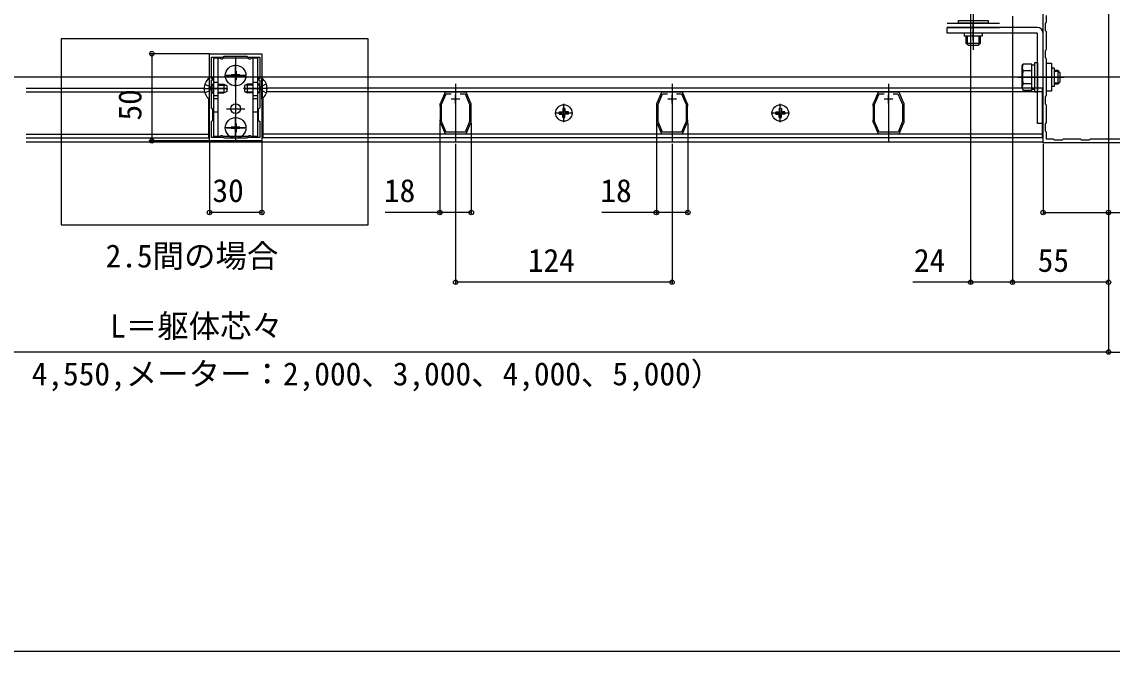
# Model space of a CAD drawing. Units: millimetres, scale not verified. Extents: x -1050 to 1050, y -1573 to 1566.
# Drawn here: x 53 to 677, y -1573 to -1213 of the extents above; entities that cross this region are included whole.
import ezdxf
from ezdxf.enums import TextEntityAlignment as Align

# ---------------------------------------------------------------- set-up
doc = ezdxf.new("R2010")
doc.units = ezdxf.units.MM
doc.header["$LTSCALE"] = 5
for name, color, linetype in [('0-1_TABLE1', 7, 'Continuous'), ('0-3_YKK_11', 7, 'Continuous'), ('0-5_YKK_12', 2, 'Continuous'), ('0-6_YKK_13', 4, 'Continuous'), ('0-8_YKK_D', 6, 'Continuous'), ('0-9_YKK_ZWAK', 7, 'Continuous')]:
    doc.layers.add(name, color=color, linetype=linetype)
doc.styles.add('ＭＳ ゴシック', font='')
doc.styles.get('ＭＳ ゴシック').set_extended_font_data('MS Gothic')

msp = doc.modelspace()

# ---------------------------------------------------------------- linework, layer by layer
at = {"layer": '0-3_YKK_11'}
for p, q in [((301, -1259.4), (301, -1254.4)), ((425, -1259.4), (425, -1254.4)), ((549, -1259.4), (549, -1254.4)), ((303.5, -1256.9), (298.5, -1256.9)), ((427.5, -1256.9), (422.5, -1256.9)), ((551.5, -1256.9), (546.5, -1256.9))]:
    msp.add_line(p, q, dxfattribs=at)
for points in [[(637.5, -1206.9), (712.5, -1206.9), (712.5, -1281.9), (637.5, -1281.9)], [(160, -1280.897), (160, -1230.897), (190, -1230.897), (190, -1280.897)], [(161.1, -1261.997), (161.1, -1245.897), (162, -1245.897), (162, -1245.097), (161.1, -1245.097), (161.1, -1232.897), (168, -1232.897), (168.5, -1232.397), (181.5, -1232.397), (182, -1232.897), (188.9, -1232.897), (188.9, -1245.097), (188, -1245.097), (188, -1245.897), (188.9, -1245.897), (188.9, -1261.997), (188, -1262.897), (188, -1268.897), (188.9, -1269.797), (188.9, -1278.897), (182, -1278.897), (181.5, -1279.397), (168.5, -1279.397), (168, -1278.897), (161.1, -1278.897), (161.1, -1269.797), (162, -1268.897), (162, -1262.897)]]:
    msp.add_lwpolyline(points, close=True, dxfattribs=at)
for points in [[(649, -1279.9), (648.4, -1280.5), (644.1, -1280.5), (643.5, -1279.9), (639.5, -1279.9), (639.5, -1275.9), (638.9, -1275.3), (638.9, -1271), (639.5, -1270.4), (639.5, -1260.4), (638.9, -1259.8), (638.9, -1255.5), (639.5, -1254.9), (639.5, -1233.9), (638.9, -1233.3), (638.9, -1229), (639.5, -1228.4), (639.5, -1218.4), (638.9, -1217.8), (638.9, -1213.5), (639.5, -1212.9), (639.5, -1208.9)], [(294.612, -1253.683), (294.597, -1253.838), (294.591, -1253.975), (292.512, -1258.919), (292.415, -1259.021), (292.317, -1259.124), (292.117, -1259.601)], [(303.59, -1253.9), (306.402, -1253.9), (309, -1260.082), (309, -1269.718), (306.444, -1275.8), (295.556, -1275.8), (293, -1269.719), (293, -1260.082), (295.598, -1253.9), (298.41, -1253.9)], [(306.22, -1252.907), (306.071, -1252.953), (305.943, -1253), (296.057, -1253), (295.929, -1252.953), (295.78, -1252.907)], [(309.883, -1259.601), (309.683, -1259.124), (309.585, -1259.021), (309.488, -1258.919), (307.409, -1253.975), (307.403, -1253.838), (307.388, -1253.683)], [(418.612, -1253.683), (418.597, -1253.838), (418.591, -1253.975), (416.512, -1258.919), (416.415, -1259.021), (416.317, -1259.124), (416.117, -1259.601)], [(427.59, -1253.9), (430.402, -1253.9), (433, -1260.082), (433, -1269.718), (430.444, -1275.8), (419.556, -1275.8), (417, -1269.719), (417, -1260.082), (419.598, -1253.9), (422.41, -1253.9)], [(430.22, -1252.907), (430.071, -1252.953), (429.943, -1253), (420.057, -1253), (419.929, -1252.953), (419.78, -1252.907)], [(433.883, -1259.601), (433.683, -1259.124), (433.585, -1259.021), (433.488, -1258.919), (431.409, -1253.975), (431.403, -1253.838), (431.388, -1253.683)], [(542.612, -1253.683), (542.597, -1253.838), (542.591, -1253.975), (540.512, -1258.919), (540.415, -1259.021), (540.317, -1259.124), (540.117, -1259.601)], [(551.59, -1253.9), (554.402, -1253.9), (557, -1260.082), (557, -1269.718), (554.444, -1275.8), (543.556, -1275.8), (541, -1269.719), (541, -1260.082), (543.598, -1253.9), (546.41, -1253.9)], [(554.22, -1252.907), (554.071, -1252.953), (553.943, -1253), (544.057, -1253), (543.929, -1252.953), (543.78, -1252.907)], [(557.883, -1259.601), (557.683, -1259.124), (557.585, -1259.021), (557.488, -1258.919), (555.409, -1253.975), (555.403, -1253.838), (555.388, -1253.683)], [(292, -1260.182), (292, -1260.7), (292.05, -1260.832), (292.1, -1260.965), (292.1, -1268.835), (292.05, -1268.968), (292, -1269.1), (292, -1269.618)], [(310, -1269.618), (310, -1269.1), (309.95, -1268.968), (309.9, -1268.835), (309.9, -1260.965), (309.95, -1260.832), (310, -1260.7), (310, -1260.182)], [(416, -1260.182), (416, -1260.7), (416.05, -1260.832), (416.1, -1260.965), (416.1, -1268.835), (416.05, -1268.968), (416, -1269.1), (416, -1269.618)], [(434, -1269.618), (434, -1269.1), (433.95, -1268.968), (433.9, -1268.835), (433.9, -1260.965), (433.95, -1260.832), (434, -1260.7), (434, -1260.182)], [(540, -1260.182), (540, -1260.7), (540.05, -1260.832), (540.1, -1260.965), (540.1, -1268.835), (540.05, -1268.968), (540, -1269.1), (540, -1269.618)], [(558, -1269.618), (558, -1269.1), (557.95, -1268.968), (557.9, -1268.835), (557.9, -1260.965), (557.95, -1260.832), (558, -1260.7), (558, -1260.182)], [(292.117, -1270.199), (292.317, -1270.676), (292.415, -1270.779), (292.512, -1270.881), (294.591, -1275.825), (294.597, -1275.962), (294.613, -1276.117)], [(307.388, -1276.117), (307.403, -1275.962), (307.409, -1275.825), (309.488, -1270.881), (309.585, -1270.779), (309.683, -1270.676), (309.883, -1270.199)], [(416.117, -1270.199), (416.317, -1270.676), (416.415, -1270.779), (416.512, -1270.881), (418.591, -1275.825), (418.597, -1275.962), (418.612, -1276.117)], [(431.387, -1276.117), (431.403, -1275.962), (431.409, -1275.825), (433.488, -1270.881), (433.585, -1270.779), (433.683, -1270.676), (433.883, -1270.199)], [(540.117, -1270.199), (540.317, -1270.676), (540.415, -1270.779), (540.512, -1270.881), (542.591, -1275.825), (542.597, -1275.962), (542.612, -1276.117)], [(555.387, -1276.117), (555.403, -1275.962), (555.409, -1275.825), (557.488, -1270.881), (557.585, -1270.779), (557.683, -1270.676), (557.883, -1270.199)], [(295.78, -1276.892), (295.929, -1276.847), (296.057, -1276.8)], [(296.057, -1276.8), (305.943, -1276.8), (306.071, -1276.847), (306.22, -1276.892)], [(419.78, -1276.892), (419.928, -1276.847), (420.057, -1276.8)], [(420.057, -1276.8), (429.943, -1276.8), (430.071, -1276.847), (430.22, -1276.892)], [(543.78, -1276.892), (543.928, -1276.847), (544.057, -1276.8)], [(544.057, -1276.8), (553.943, -1276.8), (554.071, -1276.847), (554.22, -1276.892)], [(685.5, -1279.9), (664.5, -1279.9), (663.9, -1280.5), (659.6, -1280.5), (659, -1279.9), (649, -1279.9)]]:
    msp.add_lwpolyline(points, dxfattribs=at)
for centre, start, end in [((295.93, -1254.4), 95.73917, 151.44408), ((306.07, -1254.4), 28.55653, 84.26086), ((419.93, -1254.4), 95.73917, 151.44408), ((430.07, -1254.4), 28.55653, 84.26086), ((543.93, -1254.4), 95.73917, 151.44408), ((554.07, -1254.4), 28.55653, 84.26086), ((293.5, -1260.182), 157.21227, 180), ((308.5, -1260.182), 359.99992, 22.78766), ((417.5, -1260.182), 157.21227, 180), ((432.5, -1260.182), 359.99992, 22.78766), ((541.5, -1260.182), 157.21227, 180), ((556.5, -1260.182), 359.99992, 22.78766), ((293.5, -1269.618), 179.99994, 202.78745), ((308.5, -1269.618), 337.21229, 0.00002), ((417.5, -1269.618), 179.99994, 202.78745), ((432.5, -1269.618), 337.21229, 0.00002), ((541.5, -1269.618), 179.99994, 202.78745), ((556.5, -1269.618), 337.21229, 0.00002), ((295.93, -1275.4), 208.55562, 264.26075), ((306.07, -1275.4), 275.73921, 331.44435), ((419.93, -1275.4), 208.55562, 264.26075), ((430.07, -1275.4), 275.73921, 331.44435), ((543.93, -1275.4), 208.55562, 264.26075), ((554.07, -1275.4), 275.73921, 331.44435)]:
    msp.add_arc(centre, 1.5, start, end, dxfattribs=at)
at = {"layer": '0-5_YKK_12'}
for p, q in [((675, -588.4), (675, -1301.9)), ((637.5, -1281.4), (637.5, -1208.4)), ((582.5, -1213.4), (612.5, -1213.4)), ((582.5, -1215.9), (612.5, -1215.9)), ((732.5, -1244.4), (-445.537, -1244.4)), ((301, -1248.2), (301, -1281.6)), ((425, -1248.2), (425, -1281.6)), ((549, -1248.2), (549, -1281.6)), ((55, -1250.7), (157.003, -1250.7)), ((55, -1252.7), (157.213, -1252.7)), ((637, -1252.7), (192.787, -1252.7)), ((637, -1250.7), (192.997, -1250.7)), ((637, -1250.7), (637, -1279.1)), ((159.5, -1256.582), (159.5, -1279.1)), ((190.5, -1256.582), (190.5, -1279.1)), ((55, -1277.1), (159.5, -1277.1)), ((55, -1279.1), (159.5, -1279.1)), ((637, -1277.1), (190.5, -1277.1)), ((637, -1279.1), (190.5, -1279.1)), ((55, -1281.4), (637.5, -1281.4))]:
    msp.add_line(p, q, dxfattribs=at)
at = {"layer": '0-6_YKK_13'}
for p, q in [((597.5, -1202.2), (597.5, -1228.7)), ((634.3, -1215.9), (582.5, -1215.9)), ((582.5, -1219.1), (582.5, -1215.9)), ((597.5, -1223.4), (597.5, -1213.4)), ((634, -1219.1), (582.5, -1219.1)), ((592.3, -1219.1), (592.3, -1220.9)), ((593.5, -1225), (593.5, -1220.9)), ((594.148, -1225.648), (594.148, -1220.9)), ((600.852, -1225.648), (600.852, -1220.9)), ((601.5, -1220.9), (601.5, -1225)), ((634.3, -1270.9), (634.3, -1219.4)), ((637.5, -1270.9), (637.5, -1219.1)), ((601.5, -1225), (593.5, -1225)), ((594.7, -1226.2), (593.5, -1225)), ((600.3, -1226.2), (594.7, -1226.2)), ((600.3, -1226.2), (601.5, -1225)), ((166.134, -1233.403), (162.5, -1233.403)), ((162.5, -1278.403), (162.5, -1233.403)), ((165, -1278.403), (165, -1233.403)), ((182.134, -1233.403), (167.866, -1233.403)), ((175, -1232.203), (175, -1281.403)), ((187.5, -1233.403), (183.866, -1233.403)), ((185, -1278.403), (185, -1233.403)), ((187.5, -1233.403), (187.5, -1278.403)), ((175.35, -1240.904), (174.65, -1240.904)), ((174.65, -1240.904), (174.65, -1242.554)), ((175, -1249.704), (175, -1237.104)), ((175.35, -1240.904), (175.35, -1242.554)), ((625.6, -1237.9), (626.181, -1236.894)), ((625.6, -1250.9), (625.6, -1237.9)), ((631.1, -1236.894), (626.181, -1236.894)), ((631.1, -1240.647), (626.181, -1240.647)), ((631.1, -1251.906), (631.1, -1236.894)), ((631.1, -1237.35), (632.7, -1237.35)), ((631.1, -1248.4), (631.1, -1240.4)), ((643.9, -1239.2), (642.9, -1239.2)), ((643.9, -1239.2), (643.9, -1249.6)), ((643.9, -1240.4), (645.9, -1240.4)), ((646.548, -1241.048), (643.9, -1241.048)), ((645.9, -1240.4), (645.9, -1248.4)), ((647.1, -1241.6), (645.9, -1240.4)), ((647.1, -1241.6), (647.1, -1247.2)), ((157.417, -1248.403), (160.135, -1249.758)), ((159.752, -1245.003), (160, -1245.003)), ((159.752, -1245.003), (159.752, -1256.803)), ((160, -1256.803), (160, -1245.003)), ((161.4, -1248.403), (161.1, -1248.512)), ((161.4, -1248.836), (161.1, -1248.773)), ((161.4, -1248.403), (161.4, -1253.403)), ((161.4, -1248.403), (162.5, -1248.403)), ((161.4, -1248.836), (162.5, -1248.836)), ((165, -1247.403), (162.5, -1247.403)), ((165, -1248.403), (168.3, -1248.403)), ((165, -1248.836), (169.22, -1248.836)), ((168.3, -1248.403), (170, -1249.203)), ((168.3, -1248.403), (168.3, -1253.403)), ((181.3, -1243.404), (168.7, -1243.404)), ((169.7, -1243.404), (180.3, -1243.404)), ((172.5, -1243.054), (172.5, -1243.754)), ((174.15, -1243.054), (172.5, -1243.054)), ((174.15, -1243.754), (172.5, -1243.754)), ((174.65, -1244.254), (174.65, -1245.904)), ((175.35, -1245.904), (174.65, -1245.904)), ((175.35, -1244.254), (175.35, -1245.904)), ((177.5, -1243.054), (175.85, -1243.054)), ((177.5, -1243.754), (175.85, -1243.754)), ((177.5, -1243.054), (177.5, -1243.754)), ((181.7, -1248.403), (180, -1249.203)), ((185, -1248.836), (180.78, -1248.836)), ((185, -1248.403), (181.7, -1248.403)), ((181.7, -1248.403), (181.7, -1253.403)), ((187.5, -1247.403), (185, -1247.403)), ((188.6, -1248.403), (187.5, -1248.403)), ((188.6, -1248.836), (187.5, -1248.836)), ((188.6, -1248.403), (188.6, -1253.403)), ((188.6, -1248.403), (188.9, -1248.512)), ((188.6, -1248.836), (188.9, -1248.773)), ((192.583, -1248.403), (189.865, -1249.758)), ((190, -1256.803), (190, -1245.003)), ((190.248, -1245.003), (190, -1245.003)), ((190.248, -1245.003), (190.248, -1256.803)), ((623.1, -1244.4), (649.6, -1244.4)), ((631.1, -1248.153), (626.181, -1248.153)), ((640, -1244.4), (631.8, -1244.4)), ((646.548, -1247.752), (643.9, -1247.752)), ((645.9, -1248.4), (643.9, -1248.4)), ((647.1, -1247.2), (645.9, -1248.4)), ((156.5, -1250.903), (170.5, -1250.903)), ((157.417, -1253.403), (160.135, -1252.048)), ((169.3, -1250.903), (159.3, -1250.903)), ((160.744, -1250.903), (160.135, -1249.758)), ((160.744, -1250.903), (160.135, -1252.048)), ((161.4, -1252.97), (161.1, -1253.033)), ((161.4, -1253.403), (161.1, -1253.294)), ((161.4, -1252.97), (162.5, -1252.97)), ((161.4, -1253.403), (162.5, -1253.403)), ((165, -1255.037), (162.5, -1255.037)), ((165, -1252.97), (169.22, -1252.97)), ((165, -1253.403), (168.3, -1253.403)), ((170, -1252.603), (168.3, -1253.403)), ((170, -1249.203), (170, -1252.603)), ((193.5, -1250.903), (179.5, -1250.903)), ((180, -1249.203), (180, -1252.603)), ((180, -1252.603), (181.7, -1253.403)), ((180.7, -1250.903), (190.7, -1250.903)), ((185, -1252.97), (180.78, -1252.97)), ((185, -1253.403), (181.7, -1253.403)), ((187.5, -1255.037), (185, -1255.037)), ((188.6, -1252.97), (187.5, -1252.97)), ((188.6, -1253.403), (187.5, -1253.403)), ((188.6, -1252.97), (188.9, -1253.033)), ((188.6, -1253.403), (188.9, -1253.294)), ((189.256, -1250.903), (189.865, -1249.758)), ((189.256, -1250.903), (189.865, -1252.048)), ((192.583, -1253.403), (189.865, -1252.048)), ((625.6, -1250.9), (626.181, -1251.906)), ((631.1, -1251.906), (626.181, -1251.906)), ((632.7, -1251.45), (631.1, -1251.45)), ((643.9, -1249.6), (642.9, -1249.6)), ((159.752, -1256.803), (160, -1256.803)), ((165, -1256.769), (162.5, -1256.769)), ((187.5, -1256.769), (185, -1256.769)), ((190.248, -1256.803), (190, -1256.803)), ((363, -1270.074), (363, -1259.716)), ((487, -1270.074), (487, -1259.716)), ((165, -1264.403), (162.5, -1264.403)), ((169.7, -1262.404), (180.3, -1262.404)), ((175, -1279.7), (175, -1267.1)), ((187.5, -1264.403), (185, -1264.403)), ((368.179, -1264.895), (357.821, -1264.895)), ((360.358, -1264.306), (361.662, -1264.283)), ((360.358, -1265.483), (361.662, -1265.506)), ((361.662, -1264.283), (362.27, -1264.165)), ((361.662, -1265.506), (362.27, -1265.624)), ((362.389, -1263.556), (362.27, -1264.165)), ((362.389, -1266.233), (362.27, -1265.624)), ((362.411, -1262.252), (362.389, -1263.556)), ((362.411, -1267.537), (362.389, -1266.233)), ((363.589, -1262.252), (363.611, -1263.556)), ((363.589, -1267.537), (363.611, -1266.233)), ((363.611, -1263.556), (363.73, -1264.165)), ((363.611, -1266.233), (363.73, -1265.624)), ((364.338, -1264.283), (363.73, -1264.165)), ((364.338, -1265.506), (363.73, -1265.624)), ((365.642, -1264.306), (364.338, -1264.283)), ((365.642, -1265.483), (364.338, -1265.506)), ((492.179, -1264.895), (481.821, -1264.895)), ((484.358, -1264.306), (485.662, -1264.284)), ((484.358, -1265.483), (485.662, -1265.506)), ((485.662, -1264.284), (486.27, -1264.165)), ((485.662, -1265.506), (486.27, -1265.624)), ((486.389, -1263.556), (486.27, -1264.165)), ((486.389, -1266.233), (486.27, -1265.624)), ((486.411, -1262.252), (486.389, -1263.556)), ((486.411, -1267.537), (486.389, -1266.233)), ((487.589, -1262.252), (487.611, -1263.556)), ((487.589, -1267.537), (487.611, -1266.233)), ((487.611, -1263.556), (487.73, -1264.165)), ((487.611, -1266.233), (487.73, -1265.624)), ((488.338, -1264.284), (487.73, -1264.165)), ((488.338, -1265.506), (487.73, -1265.624)), ((489.642, -1264.306), (488.338, -1264.284)), ((489.642, -1265.483), (488.338, -1265.506)), ((181.3, -1273.4), (168.7, -1273.4)), ((169.7, -1273.4), (180.3, -1273.4)), ((172.5, -1273.05), (172.5, -1273.75)), ((174.15, -1273.05), (172.5, -1273.05)), ((174.15, -1273.75), (172.5, -1273.75)), ((175.35, -1270.9), (174.65, -1270.9)), ((174.65, -1270.9), (174.65, -1272.55)), ((175.35, -1270.9), (175.35, -1272.55)), ((177.5, -1273.05), (175.85, -1273.05)), ((177.5, -1273.75), (175.85, -1273.75)), ((177.5, -1273.05), (177.5, -1273.75)), ((637.5, -1270.9), (634.3, -1270.9)), ((166.134, -1278.403), (162.5, -1278.403)), ((182.134, -1278.403), (167.866, -1278.403)), ((174.65, -1274.25), (174.65, -1275.9)), ((175.35, -1275.9), (174.65, -1275.9)), ((175.35, -1274.25), (175.35, -1275.9)), ((187.5, -1278.403), (183.866, -1278.403))]:
    msp.add_line(p, q, dxfattribs=at)
for points in [[(606, -1213.4), (589, -1213.4), (589, -1211.8), (606, -1211.8)], [(634.3, -1235.9), (634.3, -1252.9), (632.7, -1252.9), (632.7, -1235.9)], [(639.5, -1252.4), (639.5, -1236.4), (642.4, -1236.4), (642.4, -1252.4)]]:
    msp.add_lwpolyline(points, close=True, dxfattribs=at)
msp.add_lwpolyline([(602.7, -1219.1), (602.7, -1220.9), (592.3, -1220.9)], dxfattribs=at)
for centre, radius in [((175, -1243.404), 5.9), ((175, -1262.404), 2.75), ((363, -1264.895), 4.708), ((487, -1264.895), 4.708), ((175, -1273.4), 5.9)]:
    msp.add_circle(centre, radius, dxfattribs=at)
for centre, radius, start, end in [((634.3, -1219.1), 3.2, 0, 90), ((634, -1219.4), 0.3, 0, 90), ((167, -1232.903), 1, 210, 330), ((183, -1232.903), 1, 210, 330), ((174.15, -1242.554), 0.5, 270, 0), ((175.85, -1242.554), 0.5, 180, 270), ((628.923, -1238.771), 3.323, 145.61575, 214.38425), ((638.019, -1244.4), 12.419, 162.41205, 197.58795), ((642.9, -1238.7), 0.5, 180, 270), ((164.7, -1250.903), 7.7, 129.98312, 230.01688), ((174.15, -1244.254), 0.5, 0, 90), ((175.85, -1244.254), 0.5, 90, 180), ((185.3, -1250.903), 7.7, 309.98312, 50.01688), ((628.923, -1250.029), 3.323, 145.61575, 214.38425), ((642.9, -1250.1), 0.5, 90, 180), ((363, -1264.895), 2.707, 167.44414, 192.55586), ((363, -1264.895), 2.707, 77.44414, 102.55586), ((363, -1264.895), 2.707, 257.44414, 282.55586), ((363, -1264.895), 2.707, 347.44414, 12.55586), ((487, -1264.895), 2.707, 167.44414, 192.55586), ((487, -1264.895), 2.707, 77.44414, 102.55586), ((487, -1264.895), 2.707, 257.44414, 282.55586), ((487, -1264.895), 2.707, 347.44414, 12.55586), ((174.15, -1272.55), 0.5, 270, 0), ((174.15, -1274.25), 0.5, 0, 90), ((175.85, -1272.55), 0.5, 180, 270), ((175.85, -1274.25), 0.5, 90, 180), ((167, -1278.903), 1, 30, 150), ((183, -1278.903), 1, 30, 150)]:
    msp.add_arc(centre, radius, start, end, dxfattribs=at)
at = {"layer": '0-8_YKK_D'}
for p, q in [((596, -1180.8), (596, -1362.9)), ((620, -1209.4), (620, -1362.9)), ((620, -1209.4), (620, -1362.9)), ((160, -1230.897), (126, -1230.897)), ((127, -1230.897), (127, -1280.897)), ((292, -1270.618), (292, -1322.9)), ((310, -1270.618), (310, -1322.9)), ((416, -1270.618), (416, -1322.9)), ((434, -1270.618), (434, -1322.9)), ((160, -1280.897), (126, -1280.897)), ((160, -1280.897), (160, -1322.9)), ((190, -1280.897), (190, -1322.9)), ((301, -1282.6), (301, -1362.9)), ((425, -1282.6), (425, -1362.9)), ((637.5, -1282.6), (637.5, -1322.9)), ((675, -1297.9), (675, -1322.9)), ((675, -1302.9), (675, -1402.9)), ((675, -1302.9), (675, -1402.9)), ((675, -1302.9), (675, -1362.9)), ((190, -1321.9), (160, -1321.9)), ((425, -1361.9), (301, -1361.9)), ((675, -1361.9), (620, -1361.9)), ((675, -1401.9), (-325, -1401.9))]:
    msp.add_line(p, q, dxfattribs=at)
msp.add_lwpolyline([(250.837, -1222.302), (75.151, -1222.302), (75.151, -1329.051), (250.837, -1329.051)], close=True, dxfattribs=at)
for points in [[(310, -1321.9), (292, -1321.9), (260.707, -1321.9)], [(434, -1321.9), (416, -1321.9), (384.707, -1321.9)], [(637.5, -1321.9), (675, -1321.9), (726.032, -1321.9)], [(620, -1361.9), (596, -1361.9), (562.866, -1361.9)], [(675, -1401.9), (712.5, -1401.9), (769.133, -1401.9)]]:
    msp.add_lwpolyline(points, dxfattribs=at)
for centre in [(127, -1230.897), (127, -1280.897), (160, -1321.9), (190, -1321.9), (292, -1321.9), (310, -1321.9), (416, -1321.9), (434, -1321.9), (637.5, -1321.9), (675, -1321.9), (301, -1361.9), (425, -1361.9), (596, -1361.9), (620, -1361.9), (620, -1361.9), (675, -1361.9), (675, -1401.9), (675, -1401.9)]:
    msp.add_circle(centre, 1.275, dxfattribs=at)
at = {"layer": '0-9_YKK_ZWAK'}
msp.add_lwpolyline([(-1050, -1573.4), (1050, -1573.4), (1050, 1486.6)], dxfattribs=at)

# ---------------------------------------------------------------- texts
at = {"layer": '0-1_TABLE1', "style": 'ＭＳ ゴシック'}
msp.add_text('2.5間の場合', height=13.2, dxfattribs=at).set_placement((100.511, -1357.366), align=Align.BOTTOM_LEFT)
at = {"layer": '0-8_YKK_D', "style": 'ＭＳ ゴシック'}
msp.add_text('50', height=13.2, rotation=90, dxfattribs=at).set_placement((125, -1269.192), align=Align.BOTTOM_LEFT)
for s, p in [('30', (161.705, -1319.9)), ('18', (259.945, -1319.9)), ('18', (383.945, -1319.9)), ('124', (342.392, -1359.9)), ('24', (563.536, -1359.9)), ('55', (634.409, -1359.9)), ('L＝躯体芯々', (103.102, -1397.548)), ('（関東間：1,820、2,730、3,640、4,550,メーター：2,000、3,000、4,000、5,000）', (-220.54, -1424.968))]:
    msp.add_text(s, height=13.2, dxfattribs=at).set_placement(p, align=Align.BOTTOM_LEFT)

doc.saveas('drawing.dxf')
